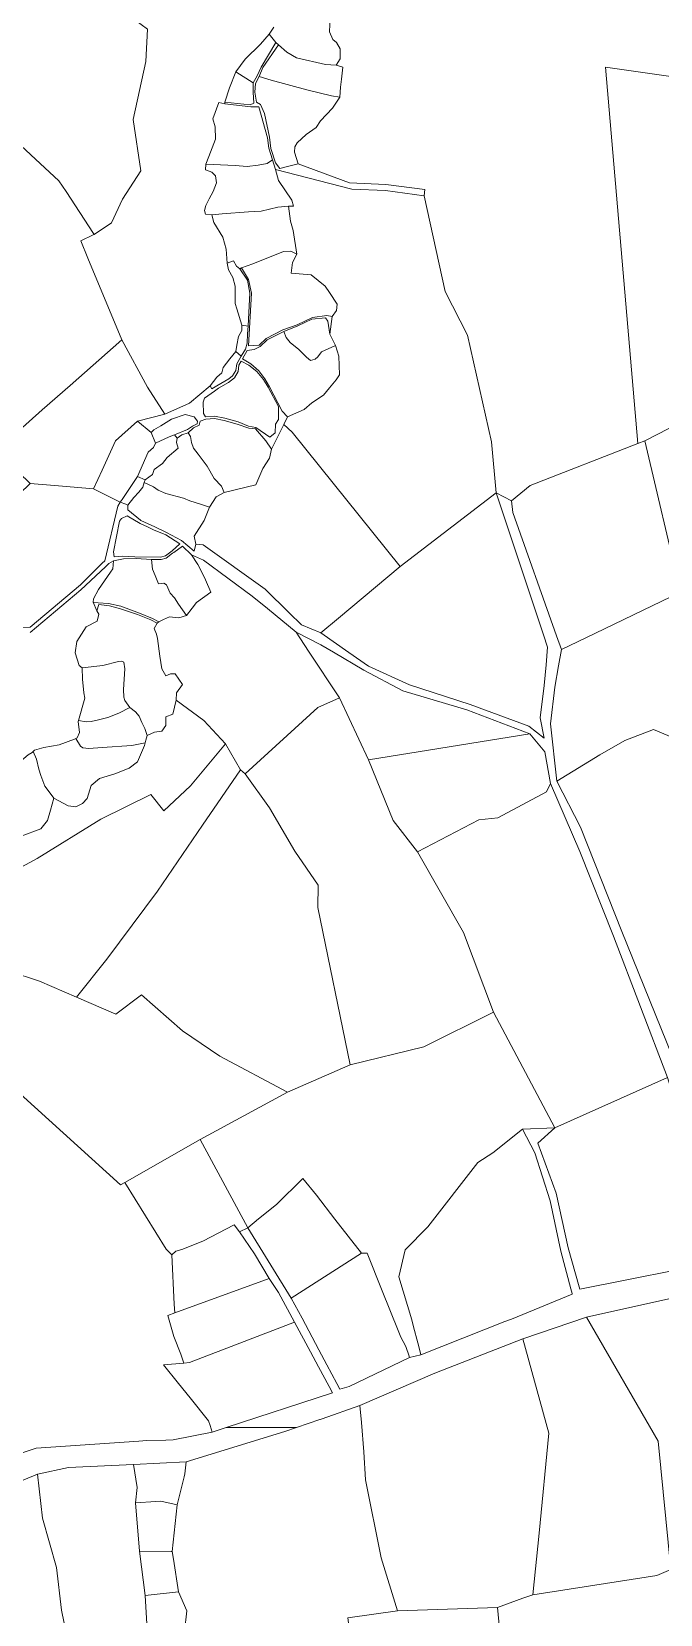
# Model space of a CAD drawing. Header units: metres. Extents: x 542555 to 550520, y 1840485 to 1846995.
# Drawn here: x 547355 to 547592, y 1841930 to 1842525 of the extents above; entities that cross this region are included whole.
import ezdxf

# ---------------------------------------------------------------- set-up
doc = ezdxf.new("R2010")
doc.units = ezdxf.units.M
doc.header["$MEASUREMENT"] = 0
doc.layers.add('Level 30', color=7, linetype='Continuous', lineweight=0)

msp = doc.modelspace()

# ---------------------------------------------------------------- linework, layer by layer
at = {"layer": 'Level 30', "color": 7, "linetype": 'Continuous', "lineweight": 0, "flags": 128}
for points in [[(547318.26, 1842589.71), (547349.86, 1842565.33), (547369.01, 1842546.7), (547383.8, 1842536.96), (547383.8395, 1842536.9312), (547394.2412, 1842529.3452), (547399.02, 1842525.86), (547398.4, 1842513.65), (547393.61, 1842491.79), (547396.55, 1842472.61), (547389.67, 1842461.85), (547385.54, 1842453.05), (547378.96, 1842448.64), (547378.7246, 1842448.9996), (547368.4135, 1842464.7512), (547365.75, 1842468.82), (547344.55, 1842488.49), (547286.78, 1842538.3), (547296.91, 1842552.9), (547311.74, 1842578.69), (547318.26, 1842589.71)], [(547503.31, 1842465.47), (547503.03, 1842463.12), (547488.53, 1842465.11), (547475.78, 1842465.71), (547447.16, 1842473.07), (547445.98, 1842476.7), (547444.67, 1842481.05), (547444.09, 1842484.93), (547440.89, 1842496.62), (547437.91, 1842496.55), (547428.07, 1842497.78), (547428.1, 1842498.36), (547437.66, 1842497.37), (547438.94, 1842498.02), (547438.71, 1842502.16), (547438.74, 1842505.68), (547440.21, 1842508.3), (547441.71, 1842511.49), (547447.28, 1842520.78), (547448.21, 1842519.96), (547442.39, 1842511.35), (547440.96, 1842507.96), (547439.56, 1842505.4), (547439.36, 1842502.08), (547440.05, 1842498.42), (547441.47, 1842497.48), (547442.95, 1842494.08), (547444.92, 1842485.19), (547445.44, 1842480.93), (547447.19, 1842475.61), (547448.74, 1842473.46), (547452.11, 1842474.24), (547455.6, 1842475.2), (547474.98, 1842468.09), (547488.57, 1842467.36), (547503.31, 1842465.47)], [(547444.81, 1842523.9), (547447.28, 1842520.78), (547441.71, 1842511.49), (547440.21, 1842508.3), (547438.74, 1842505.68), (547432.22, 1842509.75), (547435.8, 1842514.55), (547441.49, 1842520.12), (547444.81, 1842523.9)], [(547469.99, 1842512.3), (547472.46, 1842511.53), (547471.9, 1842506.98), (547471.57, 1842504.01), (547471.26, 1842500.3), (547468.13, 1842500.8), (547458.97, 1842502.96), (547445.51, 1842506.68), (547440.96, 1842507.96), (547442.39, 1842511.35), (547448.21, 1842519.96), (547451.42, 1842517.15), (547454.99, 1842515.03), (547465.92, 1842512.47), (547469.99, 1842512.3)], [(547438.94, 1842498.02), (547437.66, 1842497.37), (547428.1, 1842498.36), (547429.82, 1842503.74), (547432.22, 1842509.75), (547438.74, 1842505.68), (547438.71, 1842502.16), (547438.94, 1842498.02)], [(547440.96, 1842507.96), (547445.51, 1842506.68), (547458.97, 1842502.96), (547468.13, 1842500.8), (547471.26, 1842500.3), (547468.53, 1842496.05), (547464, 1842491.37), (547462.37, 1842488.89), (547458.63, 1842486.19), (547455.3, 1842483.11), (547454.41, 1842481.63), (547454.29, 1842479.57), (547455.6, 1842475.2), (547452.11, 1842474.24), (547448.74, 1842473.46), (547447.19, 1842475.61), (547445.44, 1842480.93), (547444.92, 1842485.19), (547442.95, 1842494.08), (547441.47, 1842497.48), (547440.05, 1842498.42), (547439.36, 1842502.08), (547439.56, 1842505.4), (547440.96, 1842507.96)], [(547429.22, 1842474.68), (547421, 1842475.07), (547422.03, 1842477.9), (547424.54, 1842484.44), (547424.5, 1842489.1), (547423.57, 1842492.04), (547425.86, 1842498.19), (547428.07, 1842497.78), (547437.91, 1842496.55), (547440.89, 1842496.62), (547444.09, 1842484.93), (547444.67, 1842481.05), (547445.98, 1842476.7), (547443.97, 1842475.28), (547440.65, 1842474.73), (547436.5, 1842474.21), (547431.96, 1842474.53), (547429.22, 1842474.68)], [(547447.16, 1842473.07), (547448.28, 1842468.95), (547453.25, 1842461.52), (547453.91, 1842459.22), (547451.99, 1842459.23), (547448.01, 1842458.92), (547441.71, 1842457.32), (547437.01, 1842457.14), (547427.11, 1842456.39), (547423.25, 1842456.03), (547420.78, 1842456.22), (547420.42, 1842457.64), (547420.9, 1842459.46), (547422.24, 1842461.97), (547423.71, 1842464.8), (547424.92, 1842468.03), (547424.63, 1842470.69), (547423.19, 1842472.01), (547420.81, 1842472.9), (547421, 1842475.07), (547429.22, 1842474.68), (547431.96, 1842474.53), (547436.5, 1842474.21), (547440.65, 1842474.73), (547443.97, 1842475.28), (547445.98, 1842476.7), (547447.16, 1842473.07)], [(547530.12, 1842351.45), (547494.01, 1842323.75), (547453.4, 1842374.28), (547450.27, 1842377.15), (547451.7, 1842380), (547457.86, 1842382.76), (547460.76, 1842385.27), (547465.13, 1842388.24), (547467.5, 1842390.9), (547470, 1842393.97), (547471.15, 1842395.79), (547471, 1842402.87), (547469.64, 1842406.87), (547467.52, 1842411.1), (547468.42, 1842417.82), (547470.08, 1842420.03), (547470.34, 1842422.39), (547467.46, 1842426.74), (547465.82, 1842429.18), (547460.54, 1842433.44), (547453.07, 1842434.12), (547453.53, 1842438.06), (547455.2, 1842441.23), (547453.84, 1842450.09), (547452.84, 1842453.68), (547451.99, 1842459.23), (547453.91, 1842459.22), (547453.25, 1842461.52), (547448.28, 1842468.95), (547447.16, 1842473.07), (547475.78, 1842465.71), (547488.53, 1842465.11), (547503.03, 1842463.12), (547510.89, 1842427.22), (547519.27, 1842410.72), (547528.34, 1842370.59), (547530.12, 1842351.45)], [(547438.56, 1842437.52), (547434.41, 1842436.06), (547433.76, 1842435.75), (547432.45, 1842436.72), (547431.4, 1842438.7), (547429.02, 1842437.83), (547428.61, 1842443.07), (547427.36, 1842447.59), (547423.92, 1842453.1), (547423.25, 1842456.03), (547427.11, 1842456.39), (547437.01, 1842457.14), (547441.71, 1842457.32), (547448.01, 1842458.92), (547451.99, 1842459.23), (547452.84, 1842453.68), (547453.84, 1842450.09), (547455.2, 1842441.23), (547452.91, 1842442.28), (547450.09, 1842442.22), (547438.56, 1842437.52)], [(547455.2, 1842441.23), (547453.53, 1842438.06), (547453.07, 1842434.12), (547460.54, 1842433.44), (547465.82, 1842429.18), (547467.46, 1842426.74), (547470.34, 1842422.39), (547470.08, 1842420.03), (547468.42, 1842417.82), (547466.4, 1842418.19), (547461.02, 1842417.36), (547455.32, 1842414.64), (547449.94, 1842412.77), (547443.64, 1842409.52), (547440.97, 1842406.98), (547437, 1842406.75), (547438.14, 1842426.57), (547437, 1842431.64), (547434.41, 1842436.06), (547438.56, 1842437.52), (547450.09, 1842442.22), (547452.91, 1842442.28), (547455.2, 1842441.23)], [(547436.59, 1842431.38), (547437.55, 1842426.58), (547437.23, 1842421.84), (547436.92, 1842414.16), (547434.47, 1842414.48), (547432.59, 1842420.66), (547431.96, 1842422.68), (547431.92, 1842426.41), (547431.95, 1842429.21), (547431.07, 1842432.5), (547429.47, 1842435.27), (547429.02, 1842437.83), (547431.4, 1842438.7), (547432.45, 1842436.72), (547433.76, 1842435.75), (547436.59, 1842431.38)], [(547434.47, 1842414.48), (547436.92, 1842414.16), (547436.67, 1842411.25), (547436.51, 1842407.71), (547435.84, 1842405.47), (547434.21, 1842402.85), (547432.23, 1842404.61), (547432.58, 1842407), (547433.22, 1842410.25), (547434.54, 1842412.5), (547434.47, 1842414.48)], [(547469.64, 1842406.87), (547471, 1842402.87), (547471.15, 1842395.79), (547470, 1842393.97), (547467.5, 1842390.9), (547465.13, 1842388.24), (547460.76, 1842385.27), (547457.86, 1842382.76), (547451.7, 1842380), (547449.59, 1842382.24), (547444.94, 1842391.35), (547443.14, 1842394.39), (547440.89, 1842397.33), (547437.86, 1842399.95), (547434.76, 1842401.87), (547436.44, 1842405.02), (547439.17, 1842405.32), (547441.32, 1842406.53), (547443.99, 1842408.99), (547450.26, 1842412.11), (547451.16, 1842409.82), (547452.7, 1842407.97), (547455.93, 1842405.43), (547458.76, 1842402.43), (547460.34, 1842401.2), (547462.05, 1842401.76), (547463.07, 1842402.61), (547464.47, 1842404.45), (547469.64, 1842406.87)], [(547467.52, 1842411.1), (547469.64, 1842406.87), (547464.47, 1842404.45), (547463.07, 1842402.61), (547462.05, 1842401.76), (547460.34, 1842401.2), (547458.76, 1842402.43), (547455.93, 1842405.43), (547452.7, 1842407.97), (547451.16, 1842409.82), (547450.26, 1842412.11), (547455.54, 1842414.29), (547460.83, 1842416.79), (547465.89, 1842417.27), (547466.76, 1842415.97), (547467.52, 1842411.1)], [(547389.37, 1842409.04), (547399.04, 1842391.21), (547405.53, 1842381.03), (547395.25, 1842378.45), (547387.05, 1842371.02), (547381.9759, 1842360.0485), (547378.73, 1842353.03), (547365.5197, 1842354.1355), (547354.95, 1842355.02), (547342.14, 1842367.32), (547359.4866, 1842382.6429), (547369.9252, 1842391.8637), (547389.37, 1842409.04)], [(547440.08, 1842397.08), (547442.61, 1842394.05), (547444.37, 1842391.21), (547448.27, 1842383.92), (547448.22, 1842379.04), (547447.1, 1842377.27), (547446.97, 1842374.05), (547444.98, 1842372.42), (547439.74, 1842376.1), (547437.04, 1842376.52), (547433.11, 1842378.2), (547428.14, 1842379.5), (547424.23, 1842380.24), (547420.81, 1842380.09), (547420.08, 1842381.34), (547419.89, 1842385.62), (547420.45, 1842387.01), (547424.15, 1842389.72), (547425.71, 1842390.8), (547429.51, 1842392.94), (547431.68, 1842394.75), (547433.07, 1842397.15), (547433.33, 1842399.51), (547434.27, 1842401.03), (547437.06, 1842399.54), (547440.08, 1842397.08)], [(547432.23, 1842404.61), (547434.21, 1842402.85), (547432.66, 1842400.02), (547432.2, 1842397.49), (547430.96, 1842395.44), (547429.62, 1842394.28), (547425.13, 1842391.7), (547423.22, 1842390.57), (547422.57, 1842391.71), (547425.04, 1842394.93), (547426.95, 1842396.63), (547427.5, 1842398.63), (547429.95, 1842401.8), (547432.23, 1842404.61)], [(547400.38, 1842374.17), (547402.03, 1842370.14), (547401.3, 1842368.48), (547399.26, 1842366.78), (547395.22, 1842357.63), (547389.4728, 1842348.9823), (547388.8, 1842347.97), (547378.73, 1842353.03), (547381.9759, 1842360.0485), (547387.05, 1842371.02), (547395.25, 1842378.45), (547400.38, 1842374.17)], [(547413.23, 1842380.88), (547416.54, 1842380.11), (547417.86, 1842378.43), (547417.69, 1842377.48), (547415.91, 1842376.51), (547414.08, 1842375.34), (547409.23, 1842373.33), (547407.2, 1842372.49), (547402.03, 1842370.14), (547400.38, 1842374.17), (547401.35, 1842375.1), (547404.04, 1842376.64), (547408, 1842379.17), (547413.23, 1842380.88)], [(547439.69, 1842354.44), (547427.88, 1842351.64), (547426.86, 1842354.01), (547424.09, 1842356.84), (547421.45, 1842361.45), (547418.01, 1842365.99), (547416.31, 1842368.3), (547415.55, 1842370.44), (547415.2, 1842372.65), (547414.36, 1842374.09), (547416.36, 1842375.9), (547418.39, 1842376.91), (547418.84, 1842378.39), (547420.97, 1842379.16), (547424.24, 1842379.47), (547427.87, 1842378.73), (547432.77, 1842377.34), (547437.07, 1842375.74), (547439.56, 1842375.53), (547443.53, 1842371.07), (547445.65, 1842367.93), (547444.91, 1842364.49), (547442.38, 1842360.67), (547439.69, 1842354.44)], [(547470.7966, 1842304.3418), (547464.24, 1842298.86), (547456.88, 1842301.88), (547452.3147, 1842306.3714), (547443.29, 1842315.25), (547419.94, 1842331.96), (547417.24, 1842332.12), (547416.61, 1842335.23), (547420.27, 1842341.07), (547422.31, 1842346.1), (547424.87, 1842349.95), (547427.88, 1842351.64), (547439.69, 1842354.44), (547442.38, 1842360.67), (547444.91, 1842364.49), (547445.65, 1842367.93), (547450.27, 1842377.15), (547453.4, 1842374.28), (547494.01, 1842323.75), (547470.7966, 1842304.3418)], [(547400.87, 1842358.33), (547398.12, 1842356.39), (547395.22, 1842357.63), (547399.26, 1842366.78), (547401.3, 1842368.48), (547402.03, 1842370.14), (547407.2, 1842372.49), (547409.23, 1842373.33), (547410.24, 1842372.01), (547409.97, 1842370.41), (547410.51, 1842368.3), (547406.42, 1842364.81), (547404.62, 1842362.47), (547401.56, 1842360.24), (547400.87, 1842358.33)], [(547414.36, 1842374.09), (547415.2, 1842372.65), (547415.55, 1842370.44), (547416.31, 1842368.3), (547418.01, 1842365.99), (547421.45, 1842361.45), (547424.09, 1842356.84), (547426.86, 1842354.01), (547427.88, 1842351.64), (547424.87, 1842349.95), (547422.31, 1842346.1), (547418.93, 1842347.26), (547414.9, 1842348.51), (547412.56, 1842349.53), (547405.9, 1842351.17), (547403.08, 1842352.51), (547401.28, 1842353.68), (547397.72, 1842355.39), (547398.12, 1842356.39), (547400.87, 1842358.33), (547401.56, 1842360.24), (547404.62, 1842362.47), (547406.42, 1842364.81), (547410.51, 1842368.3), (547409.97, 1842370.41), (547410.24, 1842372.01), (547411.88, 1842373.23), (547414.36, 1842374.09)], [(547563.7534, 1842296.9786), (547554.64, 1842292.59), (547552.8219, 1842297.7022), (547536.35, 1842344.02), (547535.81, 1842348.48), (547542.89, 1842354.28), (547583.32, 1842369.97), (547585.98, 1842370.99), (547599.37, 1842314.13), (547563.7534, 1842296.9786)], [(547378.73, 1842353.03), (547388.8, 1842347.97), (547387.93, 1842346.43), (547382.93, 1842325.96), (547381.9751, 1842325.0103), (547373.84, 1842316.92), (547354.91, 1842301.02), (547344.13, 1842300.62), (547337.59, 1842294.59), (547339.31, 1842289.53), (547335.41, 1842285.18), (547319.29, 1842282.17), (547306.84, 1842299.07), (547316.83, 1842315.14), (547342.77, 1842343.39), (547354.95, 1842355.02), (547365.5197, 1842354.1355), (547378.73, 1842353.03)], [(547395.22, 1842357.63), (547398.12, 1842356.39), (547397.72, 1842355.39), (547397.23, 1842353.55), (547395.77, 1842351.72), (547393.95, 1842349.75), (547391.63, 1842346.89), (547390.8943, 1842347.1708), (547388.8, 1842347.97), (547389.4728, 1842348.9823), (547395.22, 1842357.63)], [(547397.72, 1842355.39), (547401.28, 1842353.68), (547403.08, 1842352.51), (547405.9, 1842351.17), (547412.56, 1842349.53), (547414.9, 1842348.51), (547418.93, 1842347.26), (547422.31, 1842346.1), (547420.27, 1842341.07), (547416.61, 1842335.23), (547417.24, 1842332.12), (547416.61, 1842329.52), (547411.84, 1842333.55), (547406.15, 1842336.62), (547401.82, 1842338.69), (547396.47, 1842341.07), (547396.3346, 1842341.181), (547391.59, 1842345.07), (547391.6172, 1842346.3078), (547391.63, 1842346.89), (547393.95, 1842349.75), (547395.77, 1842351.72), (547397.23, 1842353.55), (547397.72, 1842355.39)], [(547530.12, 1842351.45), (547547.8657, 1842298.1027), (547549.42, 1842293.43), (547548.8243, 1842286.8357), (547548.12, 1842279.04), (547546.58, 1842266.83), (547548.09, 1842259.18), (547542.37, 1842263.68), (547520.28, 1842271.85), (547497.49, 1842279.27), (547482.11, 1842286.27), (547474.7167, 1842291.4788), (547464.24, 1842298.86), (547470.7966, 1842304.3418), (547494.01, 1842323.75), (547530.12, 1842351.45)], [(547407.85, 1842329.31), (547405.8, 1842327.77), (547403.87, 1842327.23), (547394.26, 1842327.46), (547389.78, 1842327.61), (547386.49, 1842327.41), (547386.22, 1842329.32), (547388.5, 1842340.77), (547389.24, 1842341.81), (547391.42, 1842342.77), (547396.26, 1842339.92), (547398.9701, 1842338.6408), (547401.26, 1842337.56), (547405.91, 1842335.68), (547411.14, 1842332.24), (547408.2975, 1842329.7085), (547407.85, 1842329.31)], [(547415.53, 1842328.21), (547417.9, 1842324.5), (547420.11, 1842320.35), (547420.8219, 1842318.7063), (547422.83, 1842314.07), (547417.47, 1842310.25), (547415.8, 1842308.12), (547413.66, 1842305.32), (547410.65, 1842309.6), (547409.15, 1842311.99), (547407.58, 1842313.78), (547406.13, 1842316.94), (547405.19, 1842317.54), (547403.15, 1842317.25), (547401.92, 1842320.38), (547400.9, 1842322.78), (547400.55, 1842326.42), (547404.2, 1842326.39), (547406.07, 1842326.93), (547408.38, 1842328.75), (547408.8948, 1842329.1004), (547412.23, 1842331.37), (547415.53, 1842328.21)], [(547405.045, 1842303.8193), (547403.28, 1842302.97), (547400.86, 1842304.2), (547396.01, 1842306.27), (547388.97, 1842308.92), (547384.39, 1842309.9), (547380.42, 1842310.15), (547378.64, 1842310.36), (547378.74, 1842311.67), (547380.65, 1842315.15), (547385.0897, 1842321.6838), (547385.95, 1842322.95), (547386.25, 1842325.86), (547390.01, 1842326.61), (547394.76, 1842326.76), (547400.55, 1842326.42), (547400.9, 1842322.78), (547401.92, 1842320.38), (547403.15, 1842317.25), (547405.19, 1842317.54), (547406.13, 1842316.94), (547407.58, 1842313.78), (547409.15, 1842311.99), (547410.65, 1842309.6), (547413.66, 1842305.32), (547410.84, 1842304.44), (547407.27, 1842304.89), (547405.045, 1842303.8193)], [(547454.9, 1842299.07), (547459.5843, 1842292.002), (547471.25, 1842274.4), (547463.06, 1842270.78), (547435.7, 1842245.76), (547433.97, 1842247.38), (547428.39, 1842257.13), (547420.17, 1842265.89), (547409.75, 1842273.5), (547409.89, 1842276.32), (547412.13, 1842279.39), (547409.44, 1842283.36), (547407.65, 1842283.47), (547405.86, 1842282.65), (547404.4, 1842285.28), (547403.61, 1842290.01), (547402.78, 1842296.65), (547402.44, 1842298.35), (547401.59, 1842300.52), (547402.64, 1842302.5), (547403.28, 1842302.97), (547405.045, 1842303.8193), (547407.27, 1842304.89), (547410.84, 1842304.44), (547413.66, 1842305.32), (547415.8, 1842308.12), (547417.47, 1842310.25), (547422.83, 1842314.07), (547420.8219, 1842318.7063), (547420.11, 1842320.35), (547417.9, 1842324.5), (547415.53, 1842328.21), (547420.1, 1842326.19), (547438.34, 1842312.67), (547444.0966, 1842307.9424), (547454.9, 1842299.07)], [(547409.89, 1842276.32), (547409.75, 1842273.5), (547408.52, 1842268.23), (547405.9, 1842267.23), (547405.9, 1842264), (547404.38, 1842261.8), (547401.66, 1842261.53), (547398.84, 1842260.23), (547398.01, 1842262.87), (547396.88, 1842265.13), (547395.92, 1842267.56), (547394.54, 1842269.14), (547392.44, 1842270.72), (547390.52, 1842273.39), (547390.11, 1842274.66), (547389.98, 1842277.56), (547390.46, 1842285.33), (547390.12, 1842287.77), (547389.39, 1842288.2), (547388.07, 1842288.07), (547382.27, 1842286.59), (547374.48, 1842285.71), (547373.3, 1842286.59), (547371.83, 1842291.29), (547372.48, 1842295.53), (547376.03, 1842301.05), (547380.07, 1842303.24), (547380.79, 1842305.87), (547379.94, 1842307.11), (547380.73, 1842309.49), (547384.72, 1842309.01), (547388.89, 1842307.87), (547395.22, 1842305.76), (547400.3, 1842303.69), (547402.64, 1842302.5), (547401.59, 1842300.52), (547402.44, 1842298.35), (547402.78, 1842296.65), (547403.61, 1842290.01), (547404.4, 1842285.28), (547405.86, 1842282.65), (547407.65, 1842283.47), (547409.44, 1842283.36), (547412.13, 1842279.39), (547409.89, 1842276.32)], [(547403.28, 1842302.97), (547402.64, 1842302.5), (547400.3, 1842303.69), (547395.22, 1842305.76), (547388.89, 1842307.87), (547384.72, 1842309.01), (547380.73, 1842309.49), (547379.94, 1842307.11), (547378.64, 1842310.36), (547380.42, 1842310.15), (547384.39, 1842309.9), (547388.97, 1842308.92), (547396.01, 1842306.27), (547400.86, 1842304.2), (547403.28, 1842302.97)], [(547542.69, 1842260.91), (547482.04, 1842251.07), (547471.25, 1842274.4), (547459.5843, 1842292.002), (547454.9, 1842299.07), (547464.2, 1842294.36), (547468.9698, 1842291.5494), (547480.39, 1842284.82), (547495.05, 1842277.03), (547519.09, 1842269.9), (547542.69, 1842260.91)], [(547376.02, 1842265.31), (547373.09, 1842265.9), (547375.41, 1842274.25), (547375.09, 1842276.26), (547374.6, 1842281.38), (547374.48, 1842285.71), (547382.27, 1842286.59), (547388.07, 1842288.07), (547389.39, 1842288.2), (547390.12, 1842287.77), (547390.46, 1842285.33), (547389.98, 1842277.56), (547390.11, 1842274.66), (547390.52, 1842273.39), (547392.44, 1842270.72), (547388.25, 1842268.58), (547384.1, 1842266.98), (547380.63, 1842266.12), (547377.8, 1842265.54), (547376.02, 1842265.31)], [(547392.44, 1842270.72), (547394.54, 1842269.14), (547395.92, 1842267.56), (547396.88, 1842265.13), (547398.01, 1842262.87), (547398.84, 1842260.23), (547398.42, 1842258.48), (547398.15, 1842257.5), (547393.08, 1842256.44), (547381.98, 1842255.74), (547377.01, 1842255.39), (547374.75, 1842255.58), (547373.84, 1842256.25), (547372.06, 1842259.1), (547372.55, 1842259.37), (547373.51, 1842261.36), (547372.94, 1842265.48), (547373.09, 1842265.9), (547376.02, 1842265.31), (547377.8, 1842265.54), (547380.63, 1842266.12), (547384.1, 1842266.98), (547388.25, 1842268.58), (547392.44, 1842270.72)], [(547502.84, 1842143.11), (547475.17, 1842136.37), (547463.01, 1842195.58), (547463.22, 1842203.99), (547454.36, 1842216.7), (547444.86, 1842233.04), (547435.7, 1842245.76), (547463.06, 1842270.78), (547471.25, 1842274.4), (547482.04, 1842251.07), (547491.32, 1842228.26), (547500.55, 1842216.43), (547517.78, 1842186.2), (547529.05, 1842156.22), (547502.84, 1842143.11)], [(547428.39, 1842257.13), (547433.97, 1842247.38), (547419.69, 1842226.57), (547402.84, 1842201.72), (547383.76, 1842176.07), (547372.35, 1842161.85), (547358.37, 1842167.91), (547347.03, 1842171.6), (547346.46, 1842183.12), (547343.57, 1842194.88), (547346.27, 1842198.44), (547349.15, 1842204.58), (547348.73, 1842209.24), (547357.56, 1842214.04), (547381.53, 1842228.8), (547400.28, 1842238.03), (547405.15, 1842231.96), (547415.22, 1842241.35), (547428.39, 1842257.13)], [(547369.2, 1842233.83), (547363.85, 1842236.69), (547361.33, 1842240.02), (547360.4, 1842241.21), (547358.94, 1842245.15), (547358.24, 1842247.63), (547357.36, 1842251.35), (547356.02, 1842254.2), (547356.58, 1842254.68), (547360.08, 1842255.76), (547365.86, 1842256.69), (547371.57, 1842258.84), (547372.06, 1842259.1), (547373.84, 1842256.25), (547374.75, 1842255.58), (547377.01, 1842255.39), (547381.98, 1842255.74), (547393.08, 1842256.44), (547398.15, 1842257.5), (547397.88, 1842256.51), (547395.31, 1842250.3), (547392.16, 1842247.98), (547386.69, 1842245.87), (547380.97, 1842244.01), (547377.82, 1842241.46), (547376.34, 1842236.56), (547374.6, 1842234.64), (547372.08, 1842233.45), (547369.2, 1842233.83)], [(547523.61, 1842228.52), (547500.55, 1842216.43), (547491.32, 1842228.26), (547482.04, 1842251.07), (547542.69, 1842260.91), (547548.43, 1842254.05), (547550.5, 1842242.21), (547548.98, 1842239.01), (547530.69, 1842229.22), (547523.61, 1842228.52)], [(547351.53, 1842222.43), (547350.73, 1842223.77), (547349.76, 1842227.39), (547348.73, 1842229.27), (547346.76, 1842232.43), (547343.69, 1842236.98), (547342.48, 1842239.96), (547344.16, 1842244.89), (547345.26, 1842246.34), (547347.57, 1842248.08), (547350.22, 1842249.57), (547354.21, 1842252.97), (547355.62, 1842253.86), (547356.02, 1842254.2), (547357.36, 1842251.35), (547358.24, 1842247.63), (547358.94, 1842245.15), (547360.4, 1842241.21), (547361.33, 1842240.02), (547363.85, 1842236.69), (547362.56, 1842232.14), (547361.43, 1842228.29), (547358.96, 1842225.08), (547351.53, 1842222.43)], [(547475.17, 1842136.37), (547451.65, 1842126.09), (547426.21, 1842139.69), (547412.15, 1842149.19), (547396.79, 1842162.72), (547387.14, 1842155.49), (547372.35, 1842161.85), (547383.76, 1842176.07), (547402.84, 1842201.72), (547419.69, 1842226.57), (547433.97, 1842247.38), (547435.7, 1842245.76), (547444.86, 1842233.04), (547454.36, 1842216.7), (547463.22, 1842203.99), (547463.01, 1842195.58), (547475.17, 1842136.37)], [(547594.5, 1842131.61), (547552.14, 1842112.68), (547529.05, 1842156.22), (547517.78, 1842186.2), (547500.55, 1842216.43), (547523.61, 1842228.52), (547530.69, 1842229.22), (547548.98, 1842239.01), (547550.5, 1842242.21), (547561.55, 1842216.58), (547574.22, 1842184.8), (547594.5, 1842131.61)], [(547451.65, 1842126.09), (547418.79, 1842108.36), (547390.51, 1842092.2), (547388.82, 1842091.24), (547340.23, 1842135.21), (547327.77, 1842146.22), (547333.76, 1842151.05), (547336.88, 1842157.49), (547333.83, 1842163.75), (547333.23, 1842166.51), (547333.1, 1842170.84), (547347.03, 1842171.6), (547358.37, 1842167.91), (547372.35, 1842161.85), (547387.14, 1842155.49), (547396.79, 1842162.72), (547412.15, 1842149.19), (547426.21, 1842139.69), (547451.65, 1842126.09)], [(547529.05, 1842156.22), (547552.14, 1842112.68), (547539.95, 1842112.15), (547528.8, 1842103.32), (547523.22, 1842099.64), (547504.42, 1842075.43), (547495.9, 1842066.8), (547493.48, 1842056.69), (547498.35, 1842040.46), (547499.02, 1842037.88), (547500.58, 1842031.89), (547501.3492, 1842028.9479), (547501.78, 1842027.3), (547497.52, 1842026.39), (547497.2435, 1842027.2352), (547496.3, 1842030.12), (547495.97, 1842030.77), (547494.29, 1842034.01), (547493.27, 1842036.49), (547487.18, 1842051.36), (547481.62, 1842065.58), (547479.51, 1842065.64), (547469.43, 1842078.34), (547462.59, 1842087.44), (547457.38, 1842093.7), (547447.47, 1842083.83), (547440.8, 1842078.52), (547436.78, 1842075.16), (547418.79, 1842108.36), (547451.65, 1842126.09), (547475.17, 1842136.37), (547502.84, 1842143.11), (547529.05, 1842156.22)], [(547614.79, 1842066.05), (547615.79, 1842062.82), (547561.59, 1842052.05), (547561.32, 1842052.98), (547557.11, 1842067.6), (547552.59, 1842088.15), (547545.72, 1842106.93), (547552.14, 1842112.68), (547594.5, 1842131.61), (547614.79, 1842066.05)], [(547418.79, 1842108.36), (547436.78, 1842075.16), (547433.61, 1842073.59), (547431.6, 1842076.3), (547419.85, 1842070.08), (547411.95, 1842067.01), (547409.71, 1842066.28), (547408.12, 1842064.91), (547406.03, 1842067.14), (547390.51, 1842092.2), (547418.79, 1842108.36)], [(547558.13, 1842052.2), (547558.6052, 1842050.3962), (547558.67, 1842050.15), (547535.86, 1842040.82), (547533.36, 1842039.83), (547501.78, 1842027.3), (547501.3492, 1842028.9479), (547500.58, 1842031.89), (547499.02, 1842037.88), (547498.35, 1842040.46), (547493.48, 1842056.69), (547495.9, 1842066.8), (547504.42, 1842075.43), (547523.22, 1842099.64), (547528.8, 1842103.32), (547539.95, 1842112.15), (547544.64, 1842103.34), (547550.4, 1842085.27), (547554.39, 1842066.34), (547558.13, 1842052.2)], [(547479.51, 1842065.64), (547452.99, 1842048.62), (547436.78, 1842075.16), (547440.8, 1842078.52), (547447.47, 1842083.83), (547457.38, 1842093.7), (547462.59, 1842087.44), (547469.43, 1842078.34), (547479.51, 1842065.64)], [(547444.78, 1842056.02), (547409.29, 1842043.09), (547409.1, 1842046.35), (547408.12, 1842064.91), (547409.71, 1842066.28), (547411.95, 1842067.01), (547419.85, 1842070.08), (547431.6, 1842076.3), (547433.61, 1842073.59), (547439.24, 1842065.31), (547444.78, 1842056.02)], [(547479.51, 1842065.64), (547481.62, 1842065.58), (547487.18, 1842051.36), (547493.27, 1842036.49), (547494.29, 1842034.01), (547495.97, 1842030.77), (547496.3, 1842030.12), (547497.2435, 1842027.2352), (547497.52, 1842026.39), (547474.86, 1842015.41), (547471.37, 1842014.45), (547470.2261, 1842016.6043), (547466.49, 1842023.64), (547463.48, 1842029.29), (547457.17, 1842041.16), (547452.99, 1842048.62), (547479.51, 1842065.64)], [(547414.76, 1842024.43), (547412.71, 1842024.19), (547411.5, 1842027.61), (547408.98, 1842034.23), (547406.65, 1842042.09), (547409.29, 1842043.09), (547444.78, 1842056.02), (547448.33, 1842050.8), (547454.31, 1842039.6), (547414.76, 1842024.43)], [(547468.59, 1842013.12), (547428.62, 1842000), (547428.61, 1842000), (547423.34, 1841998.27), (547422.5441, 1842000.8041), (547421.98, 1842002.6), (547415.03, 1842011.19), (547410.71, 1842016.54), (547405.03, 1842023.56), (547412.71, 1842024.19), (547414.76, 1842024.43), (547454.31, 1842039.6), (547460.29, 1842028.52), (547463.33, 1842022.88), (547467.3112, 1842015.4929), (547468.59, 1842013.12)], [(547590.45, 1841944.38), (547543.9, 1841937.15), (547546.23, 1841960.26), (547549.85, 1841997.89), (547540.05, 1842033.32), (547564.03, 1842041.5), (547590.98, 1841994.93), (547595.73, 1841946.64), (547590.45, 1841944.38)], [(547546.23, 1841960.26), (547543.9, 1841937.15), (547540.1443, 1841935.8105), (547530.61, 1841932.41), (547493, 1841931.12), (547486.91, 1841951.03), (547481.02, 1841980.3), (547480.38, 1841990.91), (547479.4305, 1842001.9054), (547478.88, 1842008.28), (547507.02, 1842020.43), (547540.05, 1842033.32), (547549.85, 1841997.89), (547546.23, 1841960.26)], [(547400.19, 1841904.83), (547396.46, 1841877.85), (547395.32, 1841876.94), (547390.81, 1841881.68), (547388.31, 1841883.17), (547380.11, 1841884.11), (547376.31, 1841883.7), (547372.35, 1841884.93), (547370.57, 1841898.02), (547371.81, 1841906.29), (547366.68, 1841931.35), (547364.8, 1841947.4), (547359.57, 1841965.98), (547357.65, 1841982.51), (547369.39, 1841985.04), (547393.74, 1841986.17), (547395.19, 1841977.42), (547394.53, 1841971.74), (547396.02, 1841953.48), (547398.14, 1841936.9), (547398.95, 1841924.09), (547395.07, 1841904.25), (547400.19, 1841904.83)], [(547412.8327, 1841981.5288), (547410.16, 1841970.92), (547403.99, 1841972.35), (547402.149, 1841972.2313), (547394.53, 1841971.74), (547395.19, 1841977.42), (547393.74, 1841986.17), (547413.61, 1841987.15), (547413.1, 1841982.59), (547412.8327, 1841981.5288)], [(547357.65, 1841982.51), (547359.57, 1841965.98), (547364.8, 1841947.4), (547366.68, 1841931.35), (547371.81, 1841906.29), (547370.57, 1841898.02), (547359.57, 1841893.47), (547326.04, 1841894.15), (547323.37, 1841914.51), (547317.26, 1841933.26), (547308.02, 1841946.93), (547316.4, 1841965.48), (547357.65, 1841982.51)], [(547410.16, 1841970.92), (547408.35, 1841953.36), (547407.9217, 1841953.3642), (547396.02, 1841953.48), (547394.53, 1841971.74), (547402.149, 1841972.2313), (547403.99, 1841972.35), (547410.16, 1841970.92)], [(547408.35, 1841953.36), (547408.7845, 1841950.5441), (547410.68, 1841938.26), (547398.14, 1841936.9), (547396.02, 1841953.48), (547407.9217, 1841953.3642), (547408.35, 1841953.36)], [(547413.82, 1841931.04), (547412.92, 1841923.36), (547408.55, 1841915.72), (547400.19, 1841904.83), (547395.07, 1841904.25), (547398.95, 1841924.09), (547398.14, 1841936.9), (547410.68, 1841938.26), (547413.82, 1841931.04)], [(547523.96, 1841848.76), (547485.74, 1841832.73), (547481.34, 1841862.65), (547480.0721, 1841874.519), (547476.52, 1841907.77), (547475.55, 1841918.81), (547474.35, 1841928.48), (547493, 1841931.12), (547530.61, 1841932.41), (547533.68, 1841899.4), (547550.8048, 1841900.9685), (547551.04, 1841900.99), (547555.53, 1841884.74), (547560.89, 1841863.24), (547551.05, 1841861.81), (547550.56, 1841851.51), (547523.96, 1841848.76)]]:
    msp.add_lwpolyline(points, close=True, dxfattribs=at)
for points in [[(547446.56, 1842526.51), (547444.81, 1842523.9), (547441.49, 1842520.12), (547435.8, 1842514.55), (547432.22, 1842509.75), (547429.82, 1842503.74), (547428.1, 1842498.36), (547428.07, 1842497.78), (547425.86, 1842498.19), (547423.57, 1842492.04), (547424.5, 1842489.1), (547424.54, 1842484.44), (547422.03, 1842477.9), (547421, 1842475.07), (547420.81, 1842472.9), (547423.19, 1842472.01), (547424.63, 1842470.69), (547424.92, 1842468.03), (547423.71, 1842464.8), (547422.24, 1842461.97), (547420.9, 1842459.46), (547420.42, 1842457.64), (547420.78, 1842456.22), (547423.25, 1842456.03), (547423.92, 1842453.1), (547427.36, 1842447.59), (547428.61, 1842443.07), (547429.02, 1842437.83), (547429.47, 1842435.27), (547431.07, 1842432.5), (547431.95, 1842429.21), (547431.92, 1842426.41), (547431.96, 1842422.68), (547432.59, 1842420.66), (547434.47, 1842414.48), (547434.54, 1842412.5), (547433.22, 1842410.25), (547432.58, 1842407), (547432.23, 1842404.61), (547429.95, 1842401.8), (547427.5, 1842398.63), (547426.95, 1842396.63), (547425.04, 1842394.93), (547422.57, 1842391.71), (547414.86, 1842385.22), (547405.53, 1842381.03), (547399.04, 1842391.21), (547389.37, 1842409.04), (547376.6488, 1842439.7505), (547373.94, 1842446.29), (547378.6057, 1842448.4741), (547378.96, 1842448.64), (547385.54, 1842453.05), (547389.67, 1842461.85), (547396.55, 1842472.61), (547393.61, 1842491.79), (547398.4, 1842513.65), (547399.02, 1842525.86)], [(547467.73, 1842530.28), (547467.46, 1842524.79), (547468.65, 1842521.89), (547470.13, 1842520.74), (547471.43, 1842518.48), (547471.45, 1842514.7), (547469.99, 1842512.3), (547465.92, 1842512.47), (547454.99, 1842515.03), (547451.42, 1842517.15), (547448.21, 1842519.96), (547447.28, 1842520.78), (547444.81, 1842523.9), (547446.56, 1842526.51)], [(547600.98, 1842507.24), (547571.2, 1842511.58), (547583.32, 1842369.97), (547542.89, 1842354.28), (547535.81, 1842348.48), (547530.12, 1842351.45), (547528.34, 1842370.59), (547519.27, 1842410.72), (547510.89, 1842427.22), (547503.03, 1842463.12), (547503.31, 1842465.47), (547488.57, 1842467.36), (547474.98, 1842468.09), (547455.6, 1842475.2), (547454.29, 1842479.57), (547454.41, 1842481.63), (547455.3, 1842483.11), (547458.63, 1842486.19), (547462.37, 1842488.89), (547464, 1842491.37), (547468.53, 1842496.05), (547471.26, 1842500.3), (547471.57, 1842504.01), (547471.9, 1842506.98), (547472.46, 1842511.53), (547469.99, 1842512.3), (547471.45, 1842514.7), (547471.43, 1842518.48), (547470.13, 1842520.74), (547468.65, 1842521.89), (547467.46, 1842524.79), (547467.73, 1842530.28)], [(547608.7, 1842382.63), (547585.98, 1842370.99), (547583.32, 1842369.97), (547571.2, 1842511.58), (547600.98, 1842507.24)], [(547344.55, 1842488.49), (547365.75, 1842468.82), (547368.4135, 1842464.7512), (547378.7246, 1842448.9996), (547378.96, 1842448.64), (547378.6057, 1842448.4741), (547373.94, 1842446.29), (547376.6488, 1842439.7505), (547389.37, 1842409.04), (547369.9252, 1842391.8637), (547359.4866, 1842382.6429), (547359.4866, 1842382.6429), (547342.14, 1842367.32)], [(547622.46, 1842248.63), (547589.22, 1842262.45), (547578.49, 1842258.37), (547569.07, 1842253), (547552.87, 1842243.09), (547550.51, 1842264.58), (547552.15, 1842278.37), (547553.5626, 1842286.4374), (547554.64, 1842292.59), (547563.7534, 1842296.9786), (547599.37, 1842314.13), (547585.98, 1842370.99), (547608.7, 1842382.63)], [(547354.96, 1842298.91), (547374.01, 1842314.99), (547383.2152, 1842323.6712), (547384.55, 1842324.93), (547386.25, 1842325.86), (547385.95, 1842322.95), (547385.0897, 1842321.6838), (547380.65, 1842315.15), (547378.74, 1842311.67), (547378.74, 1842311.67), (547378.64, 1842310.36), (547379.94, 1842307.11), (547380.79, 1842305.87), (547380.07, 1842303.24), (547376.03, 1842301.05), (547372.48, 1842295.53), (547371.83, 1842291.29), (547373.3, 1842286.59), (547374.48, 1842285.71), (547374.6, 1842281.38), (547375.09, 1842276.26), (547375.41, 1842274.25), (547373.09, 1842265.9), (547372.94, 1842265.48), (547373.51, 1842261.36), (547372.55, 1842259.37), (547372.06, 1842259.1), (547371.57, 1842258.84), (547365.86, 1842256.69), (547360.08, 1842255.76), (547356.58, 1842254.68), (547356.02, 1842254.2), (547355.62, 1842253.86), (547354.21, 1842252.97)], [(547351.53, 1842222.43), (547358.96, 1842225.08), (547361.43, 1842228.29), (547362.56, 1842232.14), (547363.85, 1842236.69), (547369.2, 1842233.83), (547372.08, 1842233.45), (547374.6, 1842234.64), (547376.34, 1842236.56), (547377.82, 1842241.46), (547380.97, 1842244.01), (547386.69, 1842245.87), (547392.16, 1842247.98), (547395.31, 1842250.3), (547397.88, 1842256.51), (547398.15, 1842257.5), (547398.42, 1842258.48), (547398.84, 1842260.23), (547401.66, 1842261.53), (547404.38, 1842261.8), (547405.9, 1842264), (547405.9, 1842267.23), (547408.52, 1842268.23), (547409.75, 1842273.5), (547420.17, 1842265.89), (547428.39, 1842257.13), (547415.22, 1842241.35), (547405.15, 1842231.96), (547400.28, 1842238.03), (547381.53, 1842228.8), (547357.56, 1842214.04), (547357.56, 1842214.04), (547348.73, 1842209.24)], [(547598.33, 1842134.55), (547577.31, 1842186.55), (547561.84, 1842225.82), (547552.87, 1842243.09), (547569.07, 1842253), (547578.49, 1842258.37), (547589.22, 1842262.45), (547622.46, 1842248.63)], [(547340.23, 1842135.21), (547388.82, 1842091.24), (547390.51, 1842092.2), (547406.03, 1842067.14), (547408.12, 1842064.91), (547409.1, 1842046.35), (547409.29, 1842043.09), (547406.65, 1842042.09), (547408.98, 1842034.23), (547411.5, 1842027.61), (547412.71, 1842024.19), (547412.71, 1842024.19), (547405.03, 1842023.56), (547410.71, 1842016.54), (547415.03, 1842011.19), (547421.98, 1842002.6), (547422.5441, 1842000.8041), (547423.34, 1841998.27), (547408.65, 1841995.42), (547405.8894, 1841995.3306), (547398.77, 1841995.1), (547395.7527, 1841994.8963), (547357.15, 1841992.29), (547310.58, 1841976.57)], [(547595.73, 1841946.64), (547590.98, 1841994.93), (547564.03, 1842041.5), (547614.1, 1842052.62)], [(547412.92, 1841923.36), (547413.82, 1841931.04), (547410.68, 1841938.26), (547408.7845, 1841950.5441), (547408.35, 1841953.36), (547410.16, 1841970.92), (547412.8327, 1841981.5288), (547413.1, 1841982.59), (547413.61, 1841987.15), (547450.71, 1841998.55), (547454.99, 1842000), (547463.81, 1842002.99), (547463.9387, 1842003.0352), (547464.69, 1842003.29), (547478.88, 1842008.28), (547479.4305, 1842001.9054), (547480.38, 1841990.91), (547481.02, 1841980.3), (547486.91, 1841951.03), (547493, 1841931.12), (547493, 1841931.12), (547474.35, 1841928.48)], [(547310.58, 1841976.57), (547357.15, 1841992.29), (547395.7527, 1841994.8963), (547398.77, 1841995.1), (547405.8894, 1841995.3306), (547408.65, 1841995.42), (547423.34, 1841998.27), (547428.62, 1842000), (547428.62, 1842000), (547435.84, 1842000), (547454.99, 1842000), (547450.71, 1841998.55), (547413.61, 1841987.15), (547393.74, 1841986.17), (547369.39, 1841985.04), (547357.65, 1841982.51), (547316.4, 1841965.48)]]:
    msp.add_lwpolyline(points, dxfattribs=at)

doc.saveas('drawing.dxf')
